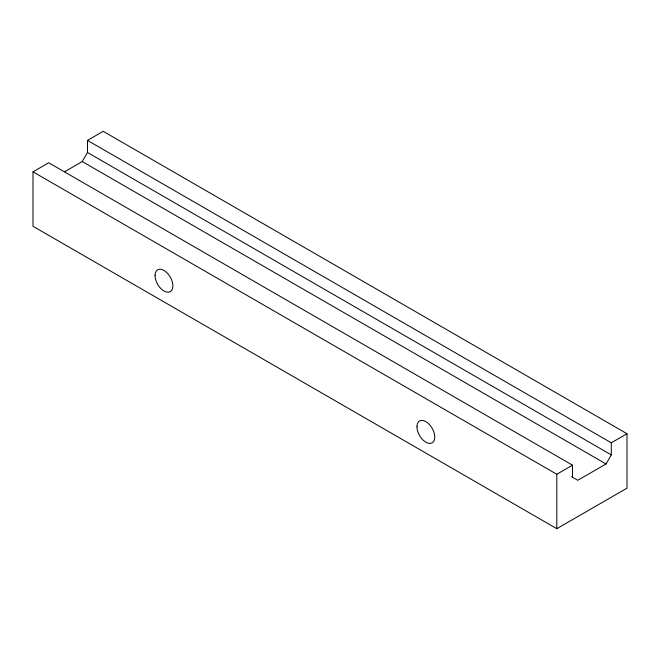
<?xml version="1.0" encoding="UTF-8"?>
<svg xmlns="http://www.w3.org/2000/svg" width="660" height="660" viewBox="0 0 660 660"><rect width="100%" height="100%" fill="white"/><g stroke="black" fill="none" stroke-linecap="round" stroke-linejoin="round"><path stroke-width="0.99" d="M64.556 171.757L82.236 161.551L87.475 152.476L87.475 140.382L103.191 131.307L627 433.727L627 488.169L556.809 528.693L33 226.273L33 171.831L48.716 162.764L572.525 465.185L572.525 477.279M571.519 476.693L577.764 480.298L606.045 463.972L611.284 454.897L611.284 442.802L87.475 140.382M33 171.831L556.809 474.251L572.525 465.185M611.284 442.802L627 433.727M87.475 152.476L611.284 454.897M82.236 161.551L606.045 463.972M556.809 474.251L556.809 528.693M155.05 275.566A12.589 7.268 60 0 0 168.407 292.182A12.589 7.268 60 0 0 168.407 274.37A12.589 7.268 60 0 0 155.05 275.566M416.955 426.772A12.589 7.268 60 0 0 430.312 443.388A12.589 7.268 60 0 0 430.312 425.584A12.589 7.268 60 0 0 416.955 426.772"/></g></svg>
